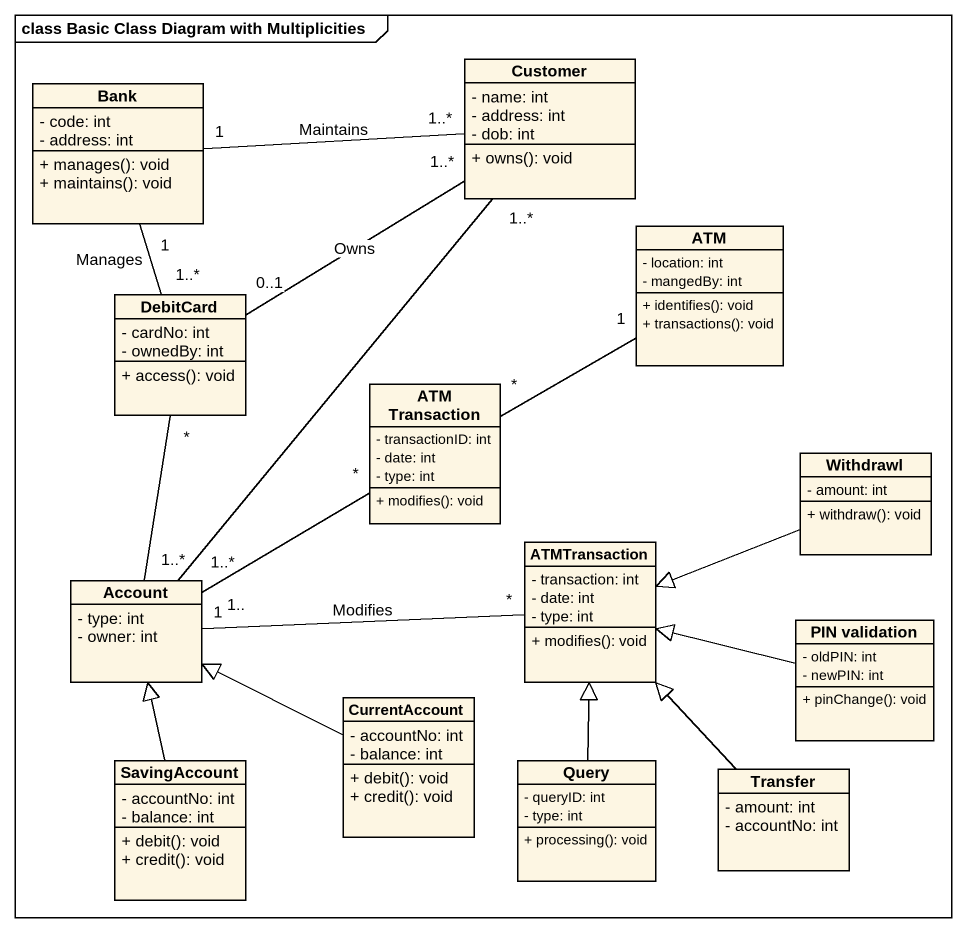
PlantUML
@startuml
mainframe class Basic Class Diagram with Multiplicities
hide circle
hide empty members
skinparam classAttributeIconSize 0
class Bank {
  - code: int
  - address: int
  + manages(): void
  + maintains(): void
}
class Customer {
  - name: int
  - address: int
  - dob: int
  + owns(): void
}
class ATM {
  - location: int
  - mangedBy: int
  + identifies(): void
  + transactions(): void
}
class DebitCard {
  - cardNo: int
  - ownedBy: int
  + access(): void
}
class "ATM Transaction" as ATM_Transaction {
  - transactionID: int
  - date: int
  - type: int
  + modifies(): void
}
class Withdrawl {
  - amount: int
  + withdraw(): void
}
class ATMTransaction {
  - transaction: int
  - date: int
  - type: int
  + modifies(): void
}
class Account {
  - type: int
  - owner: int
}
class "PIN validation" as PIN_validation {
  - oldPIN: int
  - newPIN: int
  + pinChange(): void
}
class CurrentAccount {
  - accountNo: int
  - balance: int
  + debit(): void
  + credit(): void
}
class SavingAccount {
  - accountNo: int
  - balance: int
  + debit(): void
  + credit(): void
}
class Query {
  - queryID: int
  - type: int
  + processing(): void
}
class Transfer {
  - amount: int
  - accountNo: int
}
Bank "1" -right- "1..*" Customer : Maintains
Customer "1..*" -- "1..*" Account
ATM "1" -left- "*" ATM_Transaction
DebitCard "1..*" -up- "1" Bank : Manages
DebitCard "0..1" -up- "1..*" Customer : Owns
Withdrawl -left-|> ATMTransaction
ATMTransaction "*" -left- "1" Account : Modifies
Account "1..*" -up- "*" DebitCard
Account "1.." -right- "*" ATM_Transaction
PIN_validation -left-|> ATMTransaction
CurrentAccount -left-|> Account
SavingAccount -up-|> Account
Query -up-|> ATMTransaction
Transfer -up-|> ATMTransaction
@enduml
